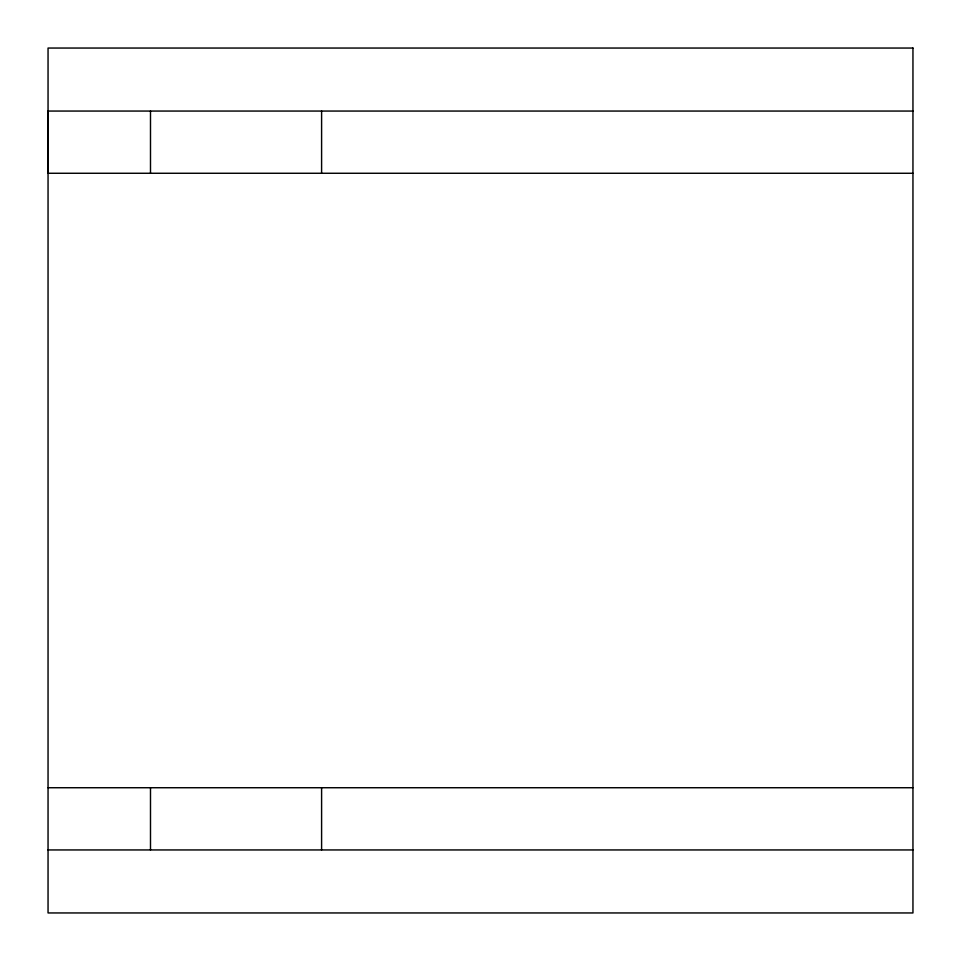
<?xml version="1.0" encoding="UTF-8"?>
<svg xmlns="http://www.w3.org/2000/svg" width="961" height="961" viewBox="0 0 961 961"><rect width="100%" height="100%" fill="white"/><g stroke="black" fill="none" stroke-linecap="round" stroke-linejoin="round"><path stroke-width="1.44" d="M912.95 111.056L48.05 111.056L48.05 173.268L912.95 173.268M48.05 787.732L912.95 787.732M48.05 849.944L912.95 849.944M321.599 111.056L321.599 173.268M321.599 787.732L321.599 849.944M150.493 111.056L150.493 173.268M150.493 787.732L150.493 849.944M912.95 48.05L48.05 48.05L48.05 912.95L912.95 912.95L912.95 48.05"/></g></svg>
